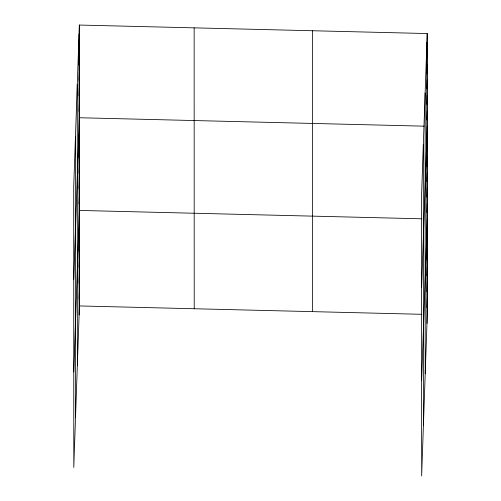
<?xml version="1.0" encoding="UTF-8"?>
<svg xmlns="http://www.w3.org/2000/svg" width="501" height="501" viewBox="0 0 501 501"><rect width="100%" height="100%" fill="white"/><g stroke="black" fill="none" stroke-linecap="round" stroke-linejoin="round"><path stroke-width="0.75" d="M79.352 25.05L73.716 186.56L73.785 467.452L79.421 305.942L79.352 25.05L427.215 33.548L427.284 314.44L421.648 475.95L421.579 195.058L427.215 33.548M79.045 49.505L79.358 40.5M79.045 64.948L79.365 55.949M79.052 80.398L79.365 71.399M79.058 95.848L79.371 86.848M79.058 111.297L79.371 102.298M73.735 279.257L79.377 117.741L424.14 126.164M79.064 142.196L79.383 133.191M79.07 157.646L79.383 148.64M79.077 173.095L79.39 164.09M79.077 188.545L79.39 179.54M79.083 203.995L79.396 194.989M73.76 371.949L79.396 210.439L421.836 218.805M79.089 235.357L79.402 226.358M79.095 251.277L79.408 242.271M79.095 267.196L79.408 258.19M79.102 283.109L79.415 274.11M79.102 299.028L79.421 290.023M426.908 57.997L427.221 48.998M426.908 73.447L427.228 64.447M426.915 88.896L427.228 79.897M426.921 104.346L427.234 95.34M426.921 119.795L427.234 110.79M421.598 287.756L427.24 126.239M426.927 150.695L427.247 141.689M426.933 166.144L427.247 157.139M426.94 181.594L427.253 172.588M426.94 197.043L427.253 188.038M426.946 212.487L427.259 203.487M421.623 380.447L427.265 218.937M426.952 243.855L427.265 234.85M426.958 259.775L427.272 250.769M426.958 275.688L427.272 266.689M426.965 291.607L427.278 282.602M426.965 307.526L427.284 298.521M79.421 305.942L421.855 314.309M426.902 42.547L426.971 323.439M425.149 92.879L425.211 373.771M423.332 144.733L423.401 425.625M312.424 30.743L312.492 311.635M194.15 27.856L194.219 308.748M79.039 34.055L79.108 314.947M77.286 84.381L77.348 365.273M75.469 136.234L75.538 417.126"/></g></svg>
